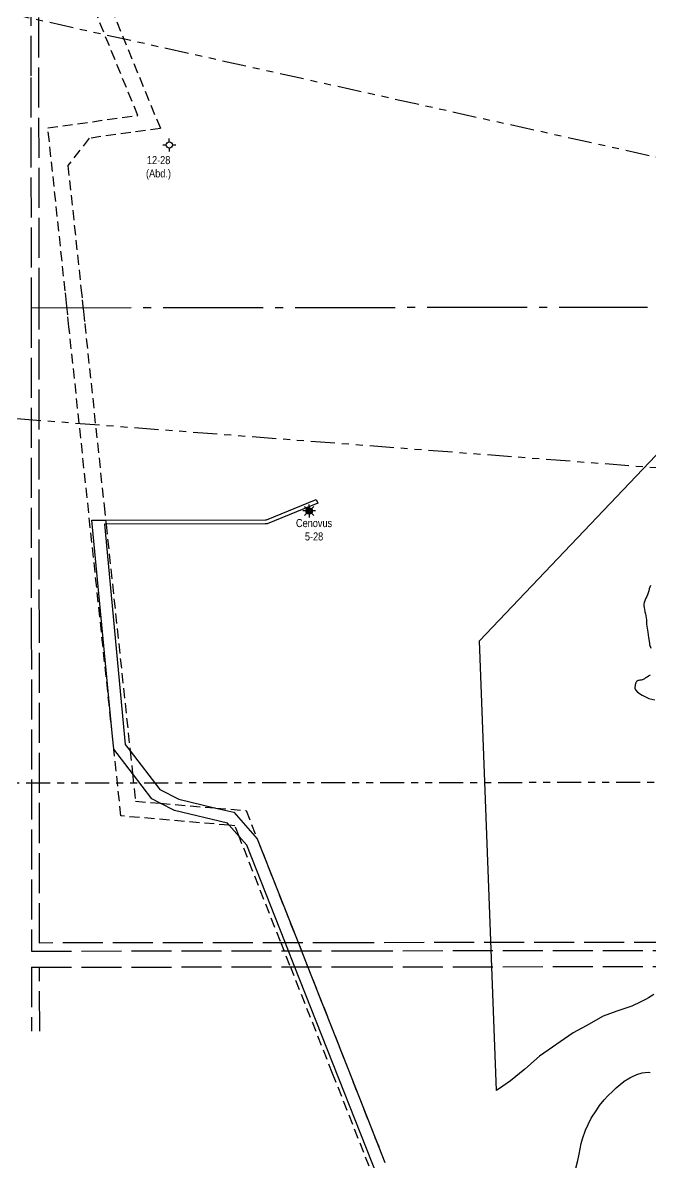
# Model space of a CAD drawing. Extents: x 493830 to 508605, y 6011694 to 6019262.
# Drawn here: x 503165 to 503949, y 6016394 to 6017818 of the extents above; entities that cross this region are included whole.
import ezdxf

# ---------------------------------------------------------------- set-up
doc = ezdxf.new("R2010")
doc.units = 0
doc.header["$LTSCALE"] = 5
for name, pattern in [('foc-ACCESSROAD', [3.75, 2.5, -1.25]), ('foc-DRILLPATH', [14.75, 6, -1.75, 1.75, -1.75, 1.75, -1.75]), ('foc-QUARTERLINE', [33, 25, -3, 2, -3]), ('foc-UNSURVEYED', [12.5, 10, -2.5])]:
    doc.linetypes.add(name, pattern=pattern)
for name, color, linetype in [('AS-DRILL-T', 8, 'Continuous'), ('F-AR', 190, 'foc-ACCESSROAD'), ('F-RW', 190, 'Continuous'), ('F-WS-S', 8, 'Continuous'), ('L-SECQ', 8, 'foc-QUARTERLINE'), ('L-USEC', 7, 'foc-UNSURVEYED'), ('P-PDRILLPATH', 12, 'foc-DRILLPATH'), ('WETLAND', 143, 'Continuous')]:
    doc.layers.add(name, color=color, linetype=linetype)
doc.styles.add('80L', font='ARIALN.TTF', dxfattribs={"height": 10})

# ---------------------------------------------------------------- blocks, each defined once
blk = doc.blocks.new('GAS')
h = blk.add_hatch(color=255)
h.dxf.hatch_style = 1
edge = h.paths.add_edge_path()
edge.add_arc((0, 0), 0.9, 0, 360)
for p, q in [((-0.81, 0), (-1.62, 0)), ((-0.57, 0.57), (-1.14, 1.14)), ((0, 0.81), (0, 1.62)), ((0.57, 0.57), (1.14, 1.14)), ((1.62, 0), (0.81, 0)), ((-0.57, -0.57), (-1.14, -1.14)), ((0, -0.81), (0, -1.62)), ((1.14, -1.14), (0.57, -0.57))]:
    blk.add_line(p, q)
blk.add_circle((0, 0), 0.8)
blk = doc.blocks.new('GABD')
for p, q in [((-0.81, 0), (-1.62, 0)), ((0, 0.81), (0, 1.62)), ((1.62, 0), (0.81, 0)), ((0, -0.81), (0, -1.62))]:
    blk.add_line(p, q)
blk.add_circle((0, 0), 0.8)

msp = doc.modelspace()

# ---------------------------------------------------------------- linework, layer by layer
at = {"layer": 'F-AR'}
for points in [[(503239.974, 6017923.231), (503337.182, 6017685.888), (503248.136, 6017673.514), (503221.585, 6017639.544), (503237.844, 6017486.484), (503239.406, 6017471.777), (503240.274, 6017463.616), (503240.998, 6017456.801), (503242.588, 6017441.831), (503266.761, 6017214.274), (503268.676, 6017196.255), (503268.886, 6017194.272), (503269.208, 6017191.245), (503299.292, 6016908.046), (503302.339, 6016879.356), (503305.995, 6016844.939), (503337.053, 6016842.287), (503406.355, 6016836.37), (503444.296, 6016833.131), (503458.271, 6016797.705), (503508.761, 6016669.716), (503520.654, 6016639.569), (503571.016, 6016511.92), (503610.321, 6016412.289), (503617.753, 6016393.449)], [(503632.614, 6016301.274), (503552.406, 6016504.579), (503499.158, 6016639.548), (503487.266, 6016669.696), (503435.507, 6016800.899), (503430.238, 6016814.254), (503423.254, 6016814.851), (503287.847, 6016826.411), (503278.974, 6016909.936), (503277.3, 6016925.689), (503222.881, 6017437.977), (503221.291, 6017452.947), (503220.159, 6017463.598), (503219.7, 6017467.924), (503218.137, 6017482.635), (503196.478, 6017686.53), (503308.903, 6017702.155), (503221.37, 6017915.874)]]:
    msp.add_lwpolyline(points, dxfattribs=at)
at = {"layer": 'F-RW'}
msp.add_lwpolyline([(503636.413, 6016305.298), (503504.54, 6016639.554), (503492.647, 6016669.701), (503445.28, 6016789.77), (503435.507, 6016800.899), (503423.254, 6016814.851), (503420.9, 6016817.531), (503354.89, 6016833.109), (503337.053, 6016842.287), (503326.525, 6016847.704), (503302.339, 6016879.356), (503278.974, 6016909.936), (503278.774, 6016910.198), (503277.3, 6016925.689), (503251.571, 6017196.242), (503268.676, 6017196.255), (503468.202, 6017196.405), (503469.704, 6017196.406), (503532.061, 6017221.982), (503533.956, 6017217.354), (503516.484, 6017210.206), (503470.678, 6017191.405), (503468.203, 6017191.403), (503269.208, 6017191.245), (503267.107, 6017191.243), (503293.303, 6016915.883), (503299.292, 6016908.046), (503336.39, 6016859.497), (503360.127, 6016847.282), (503406.355, 6016836.37), (503429.008, 6016831.024), (503458.271, 6016797.705), (503508.761, 6016669.716), (503520.654, 6016639.569), (503571.016, 6016511.92), (503610.321, 6016412.289), (503617.753, 6016393.449)], dxfattribs=at)
at = {"layer": 'L-SECQ', "flags": 128}
msp.add_lwpolyline([(503175.497, 6017461.776), (503946.193, 6017462.507)], dxfattribs=at)
at = {"layer": 'L-USEC'}
for p, q in [((503175.191, 6017863.874), (503175.278, 6017749.47)), ((503185.549, 6017461.786), (503185.244, 6017863.887)), ((503175.278, 6017749.47), (503175.497, 6017461.772)), ((503175.497, 6017461.772), (503175.803, 6017059.666)), ((503185.856, 6017059.679), (503185.549, 6017461.786)), ((503175.803, 6017059.666), (503176.11, 6016657.576)), ((503186.155, 6016667.638), (503185.856, 6017059.679)), ((503979.428, 6016668.407), (503577.76, 6016668.018)), ((503176.11, 6016657.576), (503577.765, 6016657.965)), ((503577.76, 6016668.018), (503186.155, 6016667.638)), ((503577.765, 6016657.976), (503979.436, 6016658.366)), ((503176.125, 6016637.47), (503577.784, 6016637.859)), ((503176.125, 6016637.47), (503176.187, 6016557.605)), ((503186.239, 6016557.615), (503186.177, 6016637.48)), ((503577.784, 6016637.859), (503979.456, 6016638.249))]:
    msp.add_line(p, q, dxfattribs=at)
at = {"layer": 'P-PDRILLPATH', "flags": 128}
for points in [[(504434.718, 6016743.843), (504551.969, 6017517.654), (499822.205, 6018567.702)], [(504442.034, 6016743.882), (504902.282, 6017188.982), (500022.331, 6017563.318)], [(504449.412, 6016743.927), (504572.642, 6016868.829), (500022.412, 6016864.315)]]:
    msp.add_lwpolyline(points, dxfattribs=at)
at = {"layer": 'WETLAND'}
for points in [[(503954.019, 6016603.1), (503947.21, 6016599.131), (503943.58, 6016597.015), (503938.407, 6016594.397), (503937.847, 6016594.118), (503926.453, 6016588.848), (503907.669, 6016582.544), (503890.532, 6016576.287), (503869.439, 6016564.145), (503853.196, 6016555.44), (503811.151, 6016526.215), (503792.646, 6016510.024), (503774.919, 6016495.505), (503765.22, 6016488.634), (503757.473, 6016483.353), (503736.152, 6017045.154), (504275.001, 6017611.7)], [(503949.616, 6017114.527), (503948.325, 6017110.189), (503948.317, 6017110.147), (503948.223, 6017109.926), (503947.55, 6017107.963), (503945.875, 6017102.815), (503945.087, 6017100.607), (503944.165, 6017098.881), (503943.135, 6017096.666), (503942.569, 6017095.192), (503942.014, 6017093.355), (503941.587, 6017091.278), (503941.518, 6017089.455), (503941.839, 6017086.671), (503942.137, 6017084.736), (503942.708, 6017081.716), (503943.387, 6017079.185), (503943.945, 6017076.651), (503944.728, 6017071.712), (503944.715, 6017070.904), (503944.991, 6017065.989), (503946.416, 6017056.157), (503947.388, 6017049.453), (503948.412, 6017042.386), (503948.724, 6017040.9), (503950.314, 6017036.209)], [(503949.601, 6017002.374), (503947.853, 6017001.432), (503947.215, 6017001.087), (503947.122, 6017001.022), (503945.751, 6017000.133), (503944.497, 6016999.368), (503943.956, 6016999.057), (503943.721, 6016998.921), (503943.126, 6016998.479), (503942.235, 6016997.786), (503941.638, 6016997.405), (503941.389, 6016997.259), (503939.697, 6016996.617), (503939.35, 6016996.531), (503938.331, 6016996.279), (503937.424, 6016996.132), (503936.635, 6016996.109), (503936.453, 6016996.104), (503935.304, 6016995.95), (503934.278, 6016995.739), (503933.737, 6016995.541), (503932.962, 6016995.034), (503932.606, 6016994.72), (503932.253, 6016994.346), (503931.843, 6016993.788), (503931.557, 6016993.172), (503931.271, 6016992.557), (503931.103, 6016992.066), (503931.092, 6016992.012), (503930.889, 6016991.028), (503930.717, 6016990.281), (503930.528, 6016988.771), (503930.408, 6016988.012), (503930.349, 6016986.22), (503930.638, 6016984.888), (503930.687, 6016984.776), (503931.026, 6016983.994), (503933.415, 6016981.202), (503939.235, 6016977.238), (503945.877, 6016974.269), (503946.874, 6016973.663), (503947.723, 6016973.411), (503955.301, 6016971.682)], [(503856.418, 6016386.017), (503859.055, 6016395.807), (503860.776, 6016403.628), (503863.317, 6016416.816), (503864.608, 6016422.682), (503868.674, 6016433.484), (503871.865, 6016440.861), (503875.527, 6016448.737), (503882.519, 6016459.137), (503886.251, 6016464.586), (503891.883, 6016471.546), (503896.599, 6016476.538), (503902.743, 6016482.541), (503907.002, 6016486.548), (503911.745, 6016490.569), (503916.489, 6016494.589), (503916.961, 6016495.089), (503924.138, 6016498.935), (503926.524, 6016500.46), (503932.765, 6016503.066), (503939.516, 6016505.419), (503946.962, 6016506.243), (503949.483, 6016505.844)]]:
    msp.add_lwpolyline(points, dxfattribs=at)

# ---------------------------------------------------------------- block references
at = {"layer": 'AS-DRILL-T', "xscale": 4.999999999999975, "yscale": 4.999999999999975, "zscale": 4.999999999999975}
msp.add_blockref('GABD', (503348.317, 6017665.085), dxfattribs=at)
at = {"layer": 'F-WS-S', "xscale": 4.999999999999975, "yscale": 4.999999999999975, "zscale": 4.999999999999975}
msp.add_blockref('GAS', (503523.112, 6017207.689), dxfattribs=at)

# ---------------------------------------------------------------- texts
at = {"layer": 'AS-DRILL-T', "char_height": 10, "attachment_point": 1, "style": '80L'}
for s, width, insert in [('\\pi1.52681;12-28\\P\\pi0.39789;(Abd.)', 30.60477, (503318.779, 6017651.269)), ('\\pi9.43267;Cenovus\\P\\pi20.56842;5-28', 63.08772, (503497.203, 6017197.522))]:
    msp.add_mtext_dynamic_manual_height_columns(s, width=width, gutter_width=50, heights=[0], dxfattribs=dict(at, insert=insert))

doc.saveas('drawing.dxf')
